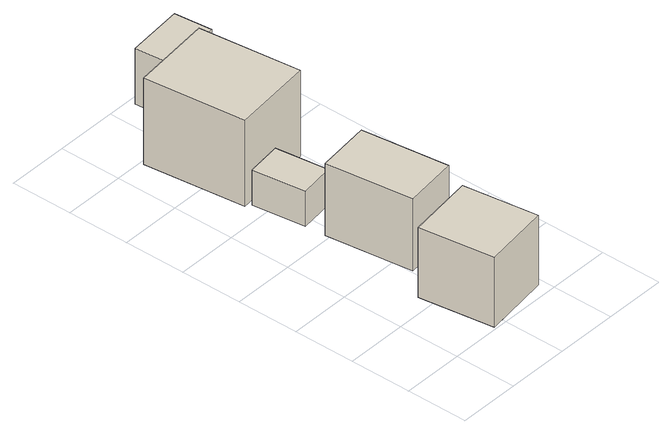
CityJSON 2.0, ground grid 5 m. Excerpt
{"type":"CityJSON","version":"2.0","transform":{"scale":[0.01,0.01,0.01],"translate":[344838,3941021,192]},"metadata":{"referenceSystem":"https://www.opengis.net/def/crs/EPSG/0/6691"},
"CityObjects":{
"building1":{"type":"Building","attributes":{"measuredHeight":6.3,"BuildingIDAttribute.prefecture":"14","BuildingIDAttribute.city":"14151","BuildingDetailAttribute.surveyYear":2015,"BuildingLandSlideRiskAttribute.description":"1","BuildingLandSlideRiskAttribute.areaType":"1"},"geometry":[{"type":"Solid","lod":"1","boundaries":[[[[0,1,2,3]],[[2,4,5,3]],[[1,6,4,2]],[[0,7,6,1]],[[3,5,7,0]],[[4,6,7,5]]]]}]},
"building2":{"type":"Building","attributes":{"usage":"413","measuredHeight":6.8,"storeysAboveGround":2,"BuildingIDAttribute.prefecture":"14","BuildingIDAttribute.city":"14151","BuildingDetailAttribute.totalFloorArea":56.85,"BuildingDetailAttribute.buildingFootprintArea":28.43,"BuildingDetailAttribute.buildingStructureType":"601","BuildingDetailAttribute.buildingStructureOrgType":"1","BuildingDetailAttribute.orgUsage":"30","BuildingDetailAttribute.surveyYear":2015,"BuildingLandSlideRiskAttribute.description":"1","BuildingLandSlideRiskAttribute.areaType":"1"},"geometry":[{"type":"Solid","lod":"1","boundaries":[[[[8,9,10,11]],[[10,12,13,11]],[[9,14,12,10]],[[8,15,14,9]],[[11,13,15,8]],[[12,14,15,13]]]]}]},
"building3":{"type":"Building","attributes":{"measuredHeight":3.5,"BuildingIDAttribute.prefecture":"14","BuildingIDAttribute.city":"14151","BuildingDetailAttribute.surveyYear":2015,"BuildingLandSlideRiskAttribute.description":"1","BuildingLandSlideRiskAttribute.areaType":"1"},"geometry":[{"type":"Solid","lod":"1","boundaries":[[[[16,17,18,19]],[[18,20,21,19]],[[17,22,20,18]],[[16,23,22,17]],[[19,21,23,16]],[[20,22,23,21]]]]}]},
"building4":{"type":"Building","attributes":{"usage":"413","measuredHeight":8.8,"storeysAboveGround":2,"BuildingIDAttribute.prefecture":"14","BuildingIDAttribute.city":"14151","BuildingDetailAttribute.totalFloorArea":97.63,"BuildingDetailAttribute.buildingFootprintArea":48.81,"BuildingDetailAttribute.buildingStructureType":"601","BuildingDetailAttribute.buildingStructureOrgType":"1","BuildingDetailAttribute.orgUsage":"30","BuildingDetailAttribute.surveyYear":2015,"BuildingLandSlideRiskAttribute.description":"1","BuildingLandSlideRiskAttribute.areaType":"1"},"geometry":[{"type":"Solid","lod":"1","boundaries":[[[[24,25,26,27]],[[26,28,29,27]],[[25,30,28,26]],[[24,31,30,25]],[[27,29,31,24]],[[28,30,31,29]]]]}]},
"building5":{"type":"Building","attributes":{"measuredHeight":6,"BuildingIDAttribute.prefecture":"14","BuildingIDAttribute.city":"14151","BuildingDetailAttribute.surveyYear":2015,"BuildingLandSlideRiskAttribute.description":"1","BuildingLandSlideRiskAttribute.areaType":"1"},"geometry":[{"type":"Solid","lod":"1","boundaries":[[[[32,33,34,35]],[[34,36,37,35]],[[33,38,36,34]],[[32,39,38,33]],[[35,37,39,32]],[[36,38,39,37]]]]}]}
},
"vertices":[
[408,20,22],[324,623,22],[870,699,22],[954,96,22],[870,699,615],[954,96,615],[324,623,615],[408,20,615],
[329,675,216],[242,1377,216],[679,1432,216],[766,729,216],[679,1432,829],[766,729,829],[242,1377,829],[329,675,829],
[196,1513,249],[142,1938,249],[424,1975,249],[479,1550,249],[424,1975,550],[479,1550,550],[142,1938,550],[196,1513,550],
[47,2819,208],[707,2893,208],[800,2073,208],[140,1999,208],[800,2073,941],[140,1999,941],[707,2893,941],[47,2819,941],
[561,3002,187],[530,3309,187],[992,3356,187],[1023,3049,187],[992,3356,663],[1023,3049,663],[530,3309,663],[561,3002,663]
]}
